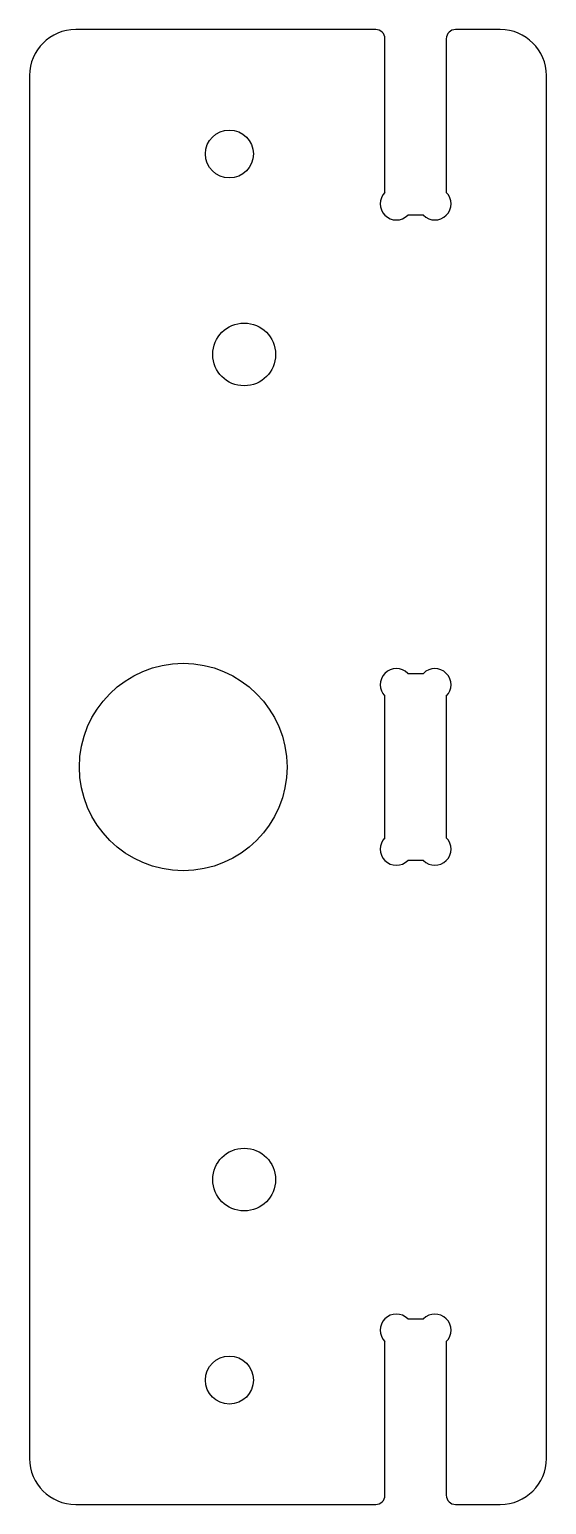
# Model space of a CAD drawing. Header units: millimetres. Extents: x 149 to 205, y -430 to -270.
import ezdxf

# ---------------------------------------------------------------- set-up
doc = ezdxf.new("R2010")
doc.units = ezdxf.units.MM
doc.layers.get('0').update_dxf_attribs({"linetype": 'CONTINUOUS'})

msp = doc.modelspace()

# ---------------------------------------------------------------- linework, layer by layer
for p, q in [((186.5, -269.59), (154, -269.59)), ((200, -269.59), (195.15, -269.59)), ((187.5, -287.26), (187.5, -270.59)), ((194.15, -270.59), (194.15, -287.26)), ((149, -274.59), (149, -424.59)), ((205, -424.59), (205, -274.59)), ((191.68, -289.74), (189.98, -289.74)), ((189.98, -339.44), (191.68, -339.44)), ((187.5, -357.26), (187.5, -341.91)), ((194.15, -341.91), (194.15, -357.26)), ((191.68, -359.74), (189.98, -359.74)), ((189.98, -409.44), (191.68, -409.44)), ((187.5, -428.59), (187.5, -411.91)), ((194.15, -411.91), (194.15, -428.59)), ((154, -429.59), (186.5, -429.59)), ((195.15, -429.59), (200, -429.59))]:
    msp.add_line(p, q)
for centre, radius in [((170.65, -283.09), 2.6), ((172.25, -304.84), 3.4), ((165.65, -349.59), 11.25), ((172.25, -394.34), 3.4), ((170.65, -416.09), 2.6)]:
    msp.add_circle(centre, radius)
for centre, radius, start, end in [((154, -274.59), 5, 90, 180), ((186.5, -270.59), 1, 0, 90), ((195.15, -270.59), 1, 90, 180), ((200, -274.59), 5, 0, 90), ((188.74, -288.5), 1.75, 135, 315), ((192.91, -288.5), 1.75, -135, 45), ((188.74, -340.67), 1.75, 45, 225), ((192.91, -340.67), 1.75, -45, 135), ((188.74, -358.5), 1.75, 135, 315), ((192.91, -358.5), 1.75, -135, 45), ((188.74, -410.68), 1.75, 45, 225), ((192.91, -410.68), 1.75, -45, 135), ((154, -424.59), 5, 180, 270), ((200, -424.59), 5, -90, 0), ((186.5, -428.59), 1, -90, 0), ((195.15, -428.59), 1, 180, 270)]:
    msp.add_arc(centre, radius, start, end)

doc.saveas('drawing.dxf')
